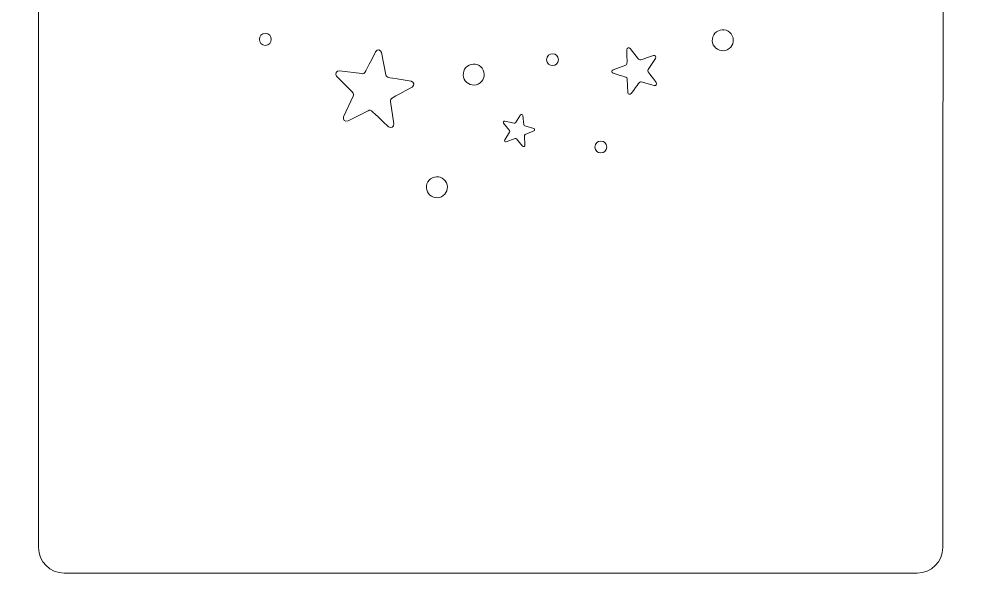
# Model space of a CAD drawing. Header units: inches. Extents: x 0.7 to 13.2, y 0.3 to 9.6.
# Drawn here: x 0.66 to 5.82, y 4.04 to 7.07 of the extents above; entities that cross this region are included whole.
import ezdxf

# ---------------------------------------------------------------- set-up
doc = ezdxf.new("R2010")
doc.units = ezdxf.units.IN
doc.header["$MEASUREMENT"] = 0
doc.layers.add('_U+0421_U+043B_U+043E_U+0439 1', color=7, linetype='Continuous')

msp = doc.modelspace()

# ---------------------------------------------------------------- linework, layer by layer
at = {"layer": '_U+0421_U+043B_U+043E_U+0439 1', "color": 12, "lineweight": 9, "true_color": 0xe30613}
msp.add_open_spline([(3.657, 9.3949), (3.4281, 9.6239), (3.0567, 9.6242), (2.8274, 9.3949), (0.664, 7.2397), (0.7706, 7.3618), (0.7706, 7.2251), (0.7706, 5.1696), (0.7713, 4.4383), (0.7717, 4.1798), (0.7719, 4.1025), (0.8345, 4.04), (0.9118, 4.04), (0.9902, 4.04), (5.4942, 4.04), (5.5726, 4.04), (5.6499, 4.04), (5.7126, 4.1025), (5.7128, 4.1798), (5.714, 4.8932), (5.7139, 7.2386), (5.7139, 7.2256), (5.7139, 7.3618), (5.8184, 7.2417), (3.657, 9.3949)], degree=3, knots=[0, 0, 0, 0, 1, 1, 1, 2, 2, 2, 3, 3, 3, 4, 4, 4, 5, 5, 5, 6, 6, 6, 7, 7, 7, 8, 8, 8, 8], dxfattribs=at)
at = {"layer": '_U+0421_U+043B_U+043E_U+0439 1', "color": 7, "lineweight": 9, "true_color": 0xffffff}
for points, knots in [([(4.4763, 6.9976), (4.4509, 6.9786), (4.4458, 6.9426), (4.4648, 6.9172), (4.4838, 6.8919), (4.5198, 6.8867), (4.5452, 6.9058), (4.5705, 6.9248), (4.5757, 6.9608), (4.5567, 6.9861), (4.5376, 7.0115), (4.5017, 7.0167), (4.4763, 6.9976)], [0, 0, 0, 0, 1, 1, 1, 2, 2, 2, 3, 3, 3, 4, 4, 4, 4]), ([(2.0107, 6.9887), (1.9679, 6.9887), (1.9679, 6.9239), (2.0107, 6.9239), (2.0536, 6.9239), (2.0536, 6.9887), (2.0107, 6.9887)], [0, 0, 0, 0, 1, 1, 1, 2, 2, 2, 2]), ([(4.1028, 6.7913), (4.1028, 6.7913), (4.1435, 6.8524), (4.1435, 6.8524), (4.149, 6.8606), (4.141, 6.8711), (4.1316, 6.868), (4.0683, 6.8471), (4.0579, 6.8391), (4.0505, 6.8484), (4.0505, 6.8484), (4.005, 6.906), (4.005, 6.906), (3.9988, 6.9138), (3.9864, 6.9094), (3.9864, 6.8995), (3.9867, 6.8328), (3.9911, 6.8205), (3.98, 6.8163), (3.98, 6.8163), (3.9112, 6.7908), (3.9112, 6.7908), (3.9019, 6.7874), (3.9022, 6.7742), (3.9116, 6.7712), (3.9752, 6.7509), (3.9883, 6.7512), (3.9888, 6.7393), (3.9888, 6.7393), (3.9918, 6.666), (3.9918, 6.666), (3.9922, 6.6561), (4.0048, 6.6523), (4.0106, 6.6603), (4.0495, 6.7145), (4.0532, 6.7271), (4.0647, 6.7239), (4.0647, 6.7239), (4.1354, 6.7041), (4.1354, 6.7041), (4.1449, 6.7014), (4.1524, 6.7122), (4.1466, 6.7202), (4.1071, 6.774), (4.0962, 6.7814), (4.1028, 6.7913)], [0, 0, 0, 0, 1, 1, 1, 2, 2, 2, 3, 3, 3, 4, 4, 4, 5, 5, 5, 6, 6, 6, 7, 7, 7, 8, 8, 8, 9, 9, 9, 10, 10, 10, 11, 11, 11, 12, 12, 12, 13, 13, 13, 14, 14, 14, 15, 15, 15, 15]), ([(2.8069, 6.7283), (2.6787, 6.7491), (2.6728, 6.7458), (2.6697, 6.7623), (2.6697, 6.7623), (2.6463, 6.8844), (2.6463, 6.8844), (2.6431, 6.9008), (2.621, 6.904), (2.6134, 6.8891), (2.554, 6.7737), (2.5553, 6.7671), (2.5387, 6.7692), (2.5387, 6.7692), (2.4153, 6.7846), (2.4153, 6.7846), (2.3987, 6.7867), (2.3889, 6.7667), (2.4006, 6.7548), (2.492, 6.6626), (2.4987, 6.6618), (2.4916, 6.6467), (2.4916, 6.6467), (2.4388, 6.5341), (2.4388, 6.5341), (2.4317, 6.519), (2.4477, 6.5034), (2.4626, 6.5109), (2.4626, 6.5109), (2.5736, 6.5669), (2.5736, 6.5669), (2.5886, 6.5745), (2.5896, 6.5678), (2.6843, 6.479), (2.6965, 6.4676), (2.7162, 6.478), (2.7137, 6.4945), (2.7137, 6.4945), (2.6947, 6.6174), (2.6947, 6.6174), (2.6922, 6.634), (2.6989, 6.6329), (2.8125, 6.6955), (2.8272, 6.7036), (2.8234, 6.7256), (2.8069, 6.7283)], [0, 0, 0, 0, 1, 1, 1, 2, 2, 2, 3, 3, 3, 4, 4, 4, 5, 5, 5, 6, 6, 6, 7, 7, 7, 8, 8, 8, 9, 9, 9, 10, 10, 10, 11, 11, 11, 12, 12, 12, 13, 13, 13, 14, 14, 14, 15, 15, 15, 15]), ([(3.5478, 6.8452), (3.5478, 6.8024), (3.6126, 6.8023), (3.6126, 6.8452), (3.6126, 6.888), (3.5478, 6.8881), (3.5478, 6.8452)], [0, 0, 0, 0, 1, 1, 1, 2, 2, 2, 2]), ([(3.1152, 6.8101), (3.0898, 6.7911), (3.0847, 6.7551), (3.1037, 6.7297), (3.1227, 6.7044), (3.1587, 6.6992), (3.1841, 6.7183), (3.2094, 6.7373), (3.2146, 6.7733), (3.1956, 6.7986), (3.1765, 6.824), (3.1405, 6.8292), (3.1152, 6.8101)], [0, 0, 0, 0, 1, 1, 1, 2, 2, 2, 3, 3, 3, 4, 4, 4, 4]), ([(3.4772, 6.4699), (3.4772, 6.4699), (3.4281, 6.4833), (3.4281, 6.4833), (3.4252, 6.4841), (3.423, 6.4867), (3.4228, 6.4897), (3.4228, 6.4897), (3.4185, 6.5405), (3.4185, 6.5405), (3.4179, 6.5473), (3.4091, 6.5495), (3.4053, 6.5438), (3.4053, 6.5438), (3.3774, 6.5012), (3.3774, 6.5012), (3.3757, 6.4987), (3.3726, 6.4974), (3.3697, 6.4981), (3.3697, 6.4981), (3.3201, 6.5098), (3.3201, 6.5098), (3.3134, 6.5113), (3.3085, 6.5036), (3.3128, 6.4983), (3.3128, 6.4983), (3.3447, 6.4585), (3.3447, 6.4585), (3.3466, 6.4561), (3.3468, 6.4528), (3.3452, 6.4503), (3.3452, 6.4503), (3.3188, 6.4067), (3.3188, 6.4067), (3.3153, 6.4008), (3.3212, 6.3938), (3.3276, 6.3962), (3.3276, 6.3962), (3.3752, 6.4142), (3.3752, 6.4142), (3.3781, 6.4153), (3.3813, 6.4145), (3.3832, 6.4122), (3.3832, 6.4122), (3.4165, 6.3736), (3.4165, 6.3736), (3.421, 6.3685), (3.4295, 6.3718), (3.4292, 6.3787), (3.4292, 6.3787), (3.4268, 6.4296), (3.4268, 6.4296), (3.4266, 6.4326), (3.4284, 6.4354), (3.4312, 6.4366), (3.4312, 6.4366), (3.4781, 6.4563), (3.4781, 6.4563), (3.4844, 6.459), (3.4838, 6.4681), (3.4772, 6.4699)], [0, 0, 0, 0, 1, 1, 1, 2, 2, 2, 3, 3, 3, 4, 4, 4, 5, 5, 5, 6, 6, 6, 7, 7, 7, 8, 8, 8, 9, 9, 9, 10, 10, 10, 11, 11, 11, 12, 12, 12, 13, 13, 13, 14, 14, 14, 15, 15, 15, 16, 16, 16, 17, 17, 17, 18, 18, 18, 19, 19, 19, 20, 20, 20, 20]), ([(3.8117, 6.3684), (3.8117, 6.3255), (3.8765, 6.3255), (3.8765, 6.3684), (3.8765, 6.4112), (3.8117, 6.4112), (3.8117, 6.3684)], [0, 0, 0, 0, 1, 1, 1, 2, 2, 2, 2]), ([(2.9138, 6.1944), (2.8884, 6.1754), (2.8833, 6.1394), (2.9023, 6.114), (2.9213, 6.0887), (2.9573, 6.0835), (2.9827, 6.1025), (3.008, 6.1216), (3.0132, 6.1575), (2.9942, 6.1829), (2.9751, 6.2083), (2.9392, 6.2134), (2.9138, 6.1944)], [0, 0, 0, 0, 1, 1, 1, 2, 2, 2, 3, 3, 3, 4, 4, 4, 4])]:
    msp.add_open_spline(points, degree=3, knots=knots, dxfattribs=at)

doc.saveas('drawing.dxf')
